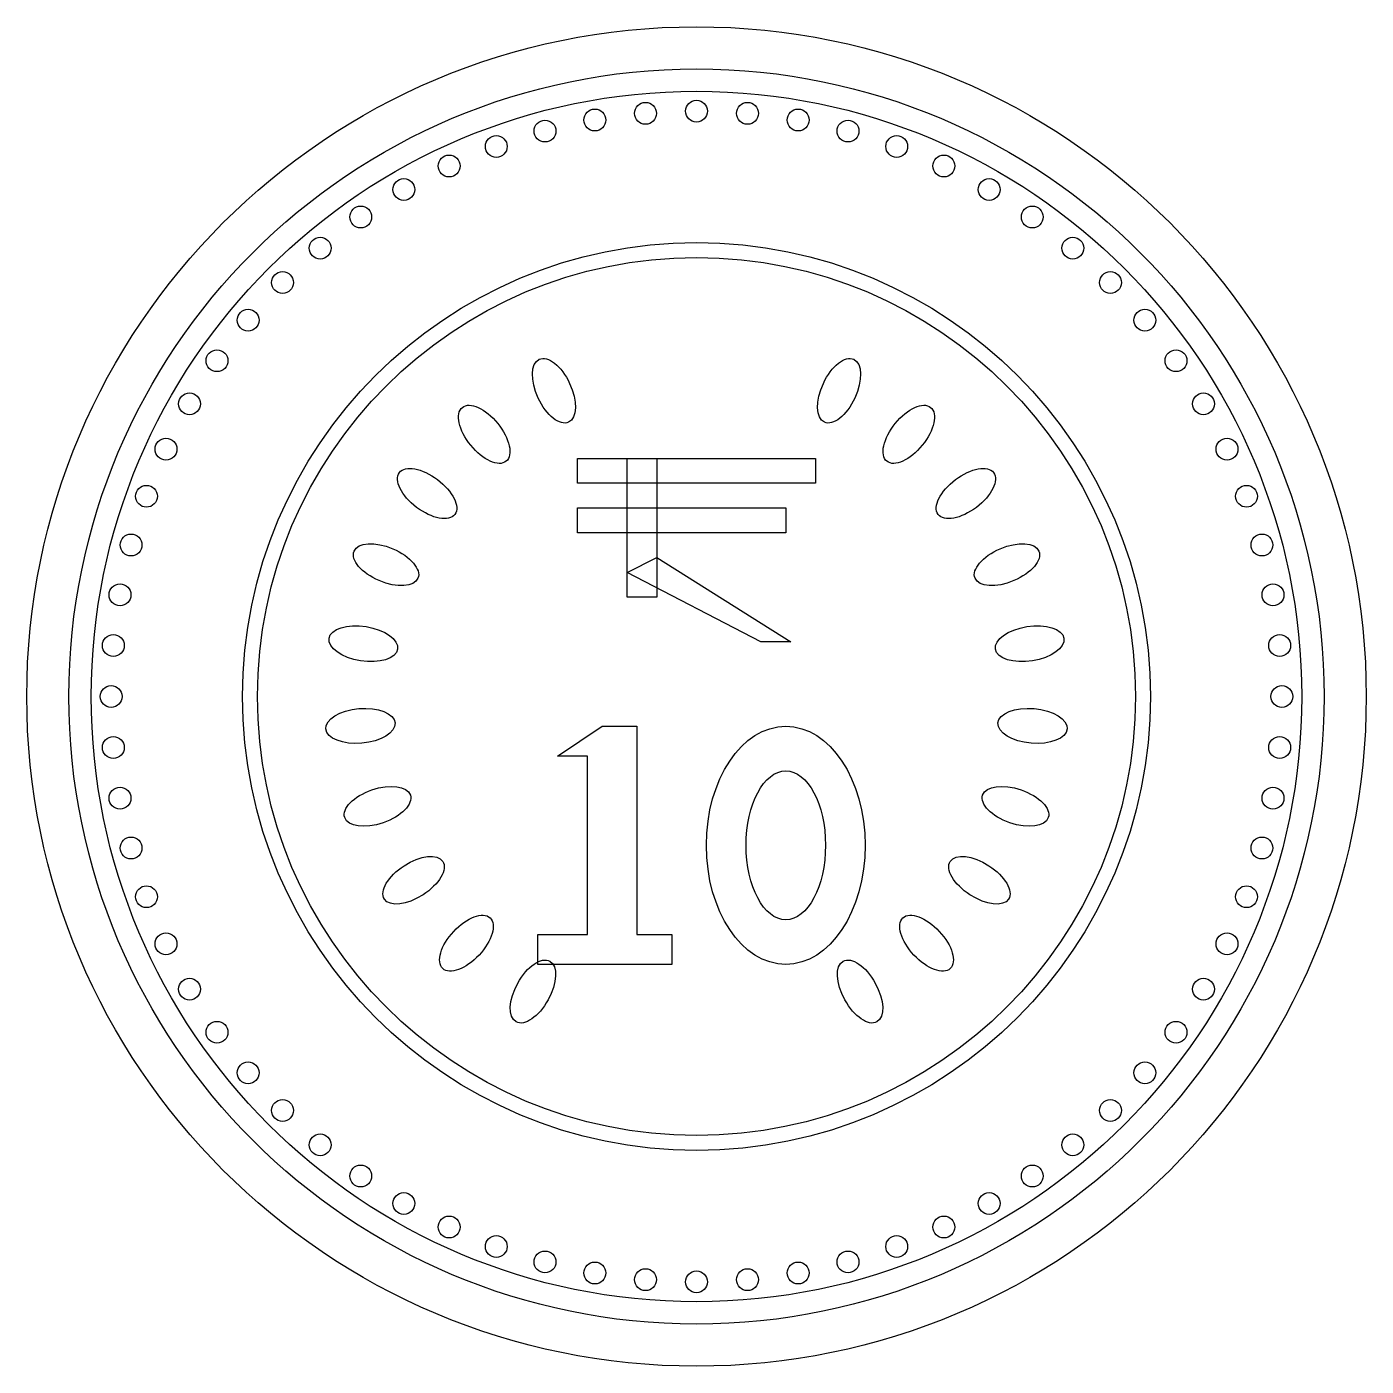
# Model space of a CAD drawing. Header units: metres. Extents: x -13.5 to 13.5, y -13.5 to 13.5.
import ezdxf

# ---------------------------------------------------------------- set-up
doc = ezdxf.new("R2010")
doc.units = ezdxf.units.M
for name, color, linetype in [('00_RIM_AND_BASE', 7, 'Continuous'), ('01_MINT_BEAD_RING', 5, 'Continuous'), ('02_BIMETAL_GROOVE', 4, 'Continuous'), ('03_WHEAT_LEAVES', 3, 'Continuous'), ('04_DENOMINATION_10', 2, 'Continuous'), ('05_RUPEE_SYMBOL', 1, 'Continuous')]:
    doc.layers.add(name, color=color, linetype=linetype)

msp = doc.modelspace()

# ---------------------------------------------------------------- linework, layer by layer
at = {"layer": '00_RIM_AND_BASE'}
for radius in [13.5, 12.65, 12.2]:
    msp.add_circle((0, 0), radius, dxfattribs=at)
at = {"layer": '01_MINT_BEAD_RING'}
for centre in [(-1.028, 11.755), (0, 11.8), (1.028, 11.755), (-3.054, 11.398), (-2.049, 11.621), (2.049, 11.621), (3.054, 11.398), (-4.036, 11.088), (4.036, 11.088), (-4.987, 10.694), (4.987, 10.694), (-5.9, 10.219), (5.9, 10.219), (-6.768, 9.666), (6.768, 9.666), (-7.585, 9.039), (7.585, 9.039), (-8.344, 8.344), (8.344, 8.344), (-9.039, 7.585), (9.039, 7.585), (-9.666, 6.768), (9.666, 6.768), (-10.219, 5.9), (10.219, 5.9), (-10.694, 4.987), (10.694, 4.987), (-11.088, 4.036), (11.088, 4.036), (-11.398, 3.054), (11.398, 3.054), (-11.621, 2.049), (11.621, 2.049), (-11.755, 1.028), (11.755, 1.028), (-11.8, 0), (11.8, 0), (-11.755, -1.028), (11.755, -1.028), (-11.621, -2.049), (11.621, -2.049), (-11.398, -3.054), (11.398, -3.054), (-11.088, -4.036), (11.088, -4.036), (-10.694, -4.987), (10.694, -4.987), (-10.219, -5.9), (10.219, -5.9), (-9.666, -6.768), (9.666, -6.768), (-9.039, -7.585), (9.039, -7.585), (-8.344, -8.344), (8.344, -8.344), (-7.585, -9.039), (7.585, -9.039), (-6.768, -9.666), (6.768, -9.666), (-5.9, -10.219), (5.9, -10.219), (-4.987, -10.694), (4.987, -10.694), (-4.036, -11.088), (4.036, -11.088), (-3.054, -11.398), (3.054, -11.398), (-2.049, -11.621), (-1.028, -11.755), (0, -11.8), (1.028, -11.755), (2.049, -11.621)]:
    msp.add_circle(centre, 0.22, dxfattribs=at)
at = {"layer": '02_BIMETAL_GROOVE'}
for radius in [9.15, 8.85]:
    msp.add_circle((0, 0), radius, dxfattribs=at)
at = {"layer": '03_WHEAT_LEAVES'}
for centre, major_axis in [((-2.874, 6.163), (-0.296, 0.634)), ((2.874, 6.163), (0.296, 0.634)), ((-4.279, 5.285), (-0.441, 0.544)), ((4.279, 5.285), (0.441, 0.544)), ((-5.431, 4.092), (-0.559, 0.421)), ((5.431, 4.092), (0.559, 0.421)), ((-6.259, 2.657), (-0.644, 0.274)), ((6.259, 2.657), (0.644, 0.274)), ((-6.716, 1.064), (-0.691, 0.11)), ((6.716, 1.064), (0.691, 0.11)), ((-6.774, -0.593), (-0.697, -0.061)), ((6.774, -0.593), (0.697, -0.061)), ((-6.43, -2.214), (-0.662, -0.228)), ((6.43, -2.214), (0.662, -0.228)), ((-5.703, -3.704), (-0.587, -0.381)), ((5.703, -3.704), (0.587, -0.381)), ((-4.638, -4.973), (-0.477, -0.512)), ((4.638, -4.973), (0.477, -0.512)), ((-3.297, -5.947), (-0.339, -0.612)), ((3.297, -5.947), (0.339, -0.612))]:
    msp.add_ellipse(centre, major_axis=major_axis, ratio=0.5, dxfattribs=at)
at = {"layer": '04_DENOMINATION_10'}
msp.add_lwpolyline([(-2.8, -1.2), (-1.9, -0.6), (-1.2, -0.6), (-1.2, -4.8), (-0.5, -4.8), (-0.5, -5.4), (-3.2, -5.4), (-3.2, -4.8), (-2.2, -4.8), (-2.2, -1.2)], close=True, dxfattribs=at)
for major_axis, ratio in [((0, 2.4), 0.666667), ((0, 1.5), 0.533333)]:
    msp.add_ellipse((1.8, -3), major_axis=major_axis, ratio=ratio, dxfattribs=at)
at = {"layer": '05_RUPEE_SYMBOL'}
for points in [[(-2.4, 4.8), (2.4, 4.8), (2.4, 4.3), (-2.4, 4.3)], [(-1.4, 4.8), (-0.8, 4.8), (-0.8, 2), (-1.4, 2)], [(-2.4, 3.8), (1.8, 3.8), (1.8, 3.3), (-2.4, 3.3)], [(-0.8, 2.8), (1.9, 1.1), (1.3, 1.1), (-1.4, 2.5)]]:
    msp.add_lwpolyline(points, close=True, dxfattribs=at)

doc.saveas('drawing.dxf')
